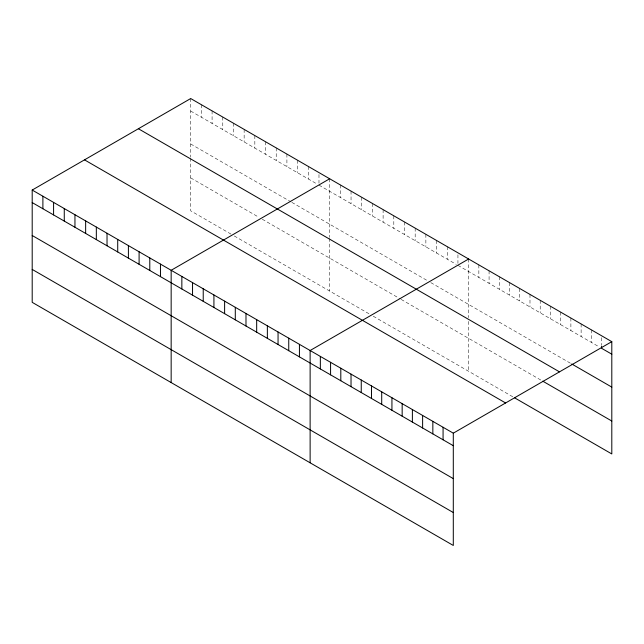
<?xml version="1.0" encoding="UTF-8"?>
<svg xmlns="http://www.w3.org/2000/svg" width="644" height="644" viewBox="0 0 644 644"><rect width="100%" height="100%" fill="white"/><g stroke="black" fill="none" stroke-linecap="round" stroke-linejoin="round"><path stroke-width="0.48" stroke-dasharray="3.22 2.42" d="M190.705 98.54L190.705 157.176M190.705 111.066L317.331 184.176M318.981 185.126L456.29 264.402M457.94 265.352L599.017 346.802M190.705 143.99L291.024 201.902M291.845 202.377L427.511 280.712M430.804 282.611L570.89 363.49M190.705 177.905L258.952 217.31M262.245 219.21L400.383 298.961M401.204 299.436L541.918 380.676M230.995 234.094L190.705 210.829L190.705 158.118M234.287 235.986L369.954 314.32M373.246 316.22L512.946 396.873M601.577 337.681L601.577 345.393M591.345 329.849L591.345 342.375M581.121 323.948L581.121 336.474M570.89 318.039L570.89 330.565M560.666 312.139L560.666 324.665M550.443 306.23L550.443 318.756M540.211 300.329L540.211 312.855M529.988 294.429L529.988 306.947M519.764 288.52L519.764 301.046M509.533 282.619L509.533 295.145M499.309 276.711L499.309 289.237M489.078 270.81L489.078 283.336M478.854 264.901L478.854 277.427M468.631 259.001L468.631 317.637M468.631 321.404L468.631 371.282M457.94 254.758L457.94 263.428M447.25 246.66L447.25 259.178M436.56 240.486L436.56 253.012M425.869 234.311L425.869 246.837M415.179 228.145L415.179 240.671M404.488 221.971L404.488 234.497M393.806 215.796L393.806 228.322M383.116 209.63L383.116 222.156M372.425 203.456L372.425 215.982M361.735 197.281L361.735 209.807M351.044 191.115L351.044 203.641M340.354 184.941L340.354 197.467M329.664 178.774L329.664 237.411M329.664 238.352L329.664 291.056M318.981 174.524L318.981 183.194M308.291 166.426L308.291 178.952M297.6 160.259L297.6 172.785M286.91 154.085L286.91 166.611M276.22 147.911L276.22 160.437M265.529 141.744L265.529 154.27M254.839 135.57L254.839 148.096M244.148 129.396L244.148 141.922M233.466 123.229L233.466 135.755M222.776 117.055L222.776 129.581M212.085 110.889L212.085 123.407M201.395 104.714L201.395 117.24"/><path stroke-width="0.97" d="M32.2 190.052L453.296 433.171L453.296 545.46L32.2 302.342L32.2 190.052L190.705 98.54L611.8 341.658L611.8 453.948L514.645 397.855M329.664 178.774L171.159 270.287L171.159 382.568M468.631 259.001L310.126 350.513L310.126 462.795M453.296 433.171L611.8 341.658M611.8 354.184L601.577 348.283L601.577 346.351M571.743 363.981L611.8 387.108M138.396 128.744L559.491 371.862M542.771 381.168L611.8 421.023M84.509 159.857L505.604 402.975M32.2 202.578L453.296 445.696M32.2 235.503L453.296 478.621M32.2 269.417L453.296 512.535M443.072 427.27L443.072 439.796M432.84 421.361L432.84 433.887M422.617 415.461L422.617 427.986M412.385 409.552L412.385 422.078M402.162 403.651L402.162 416.177M391.938 397.742L391.938 410.268M381.707 391.842L381.707 404.368M371.483 385.941L371.483 398.459M361.252 380.032L361.252 392.558M351.028 374.132L351.028 386.658M340.805 368.223L340.805 380.749M330.573 362.322L330.573 374.848M320.35 356.414L320.35 368.94M299.436 344.339L299.436 356.865M288.745 338.172L288.745 350.69M278.055 331.998L278.055 344.524M267.365 325.824L267.365 338.35M256.674 319.657L256.674 332.183M245.984 313.483L245.984 326.009M235.293 307.309L235.293 319.835M224.611 301.142L224.611 313.668M213.921 294.968L213.921 307.494M203.23 288.794L203.23 301.32M192.54 282.627L192.54 295.153M181.85 276.453L181.85 288.979M160.469 264.112L160.469 276.638M149.786 257.938L149.786 270.464M139.096 251.772L139.096 264.298M128.406 245.597L128.406 258.123M117.715 239.423L117.715 251.949M107.025 233.257L107.025 245.783M96.334 227.082L96.334 239.608M85.644 220.908L85.644 233.434M74.954 214.742L74.954 227.268M64.271 208.567L64.271 221.093M53.581 202.401L53.581 214.919M42.89 196.227L42.89 208.753"/></g></svg>
